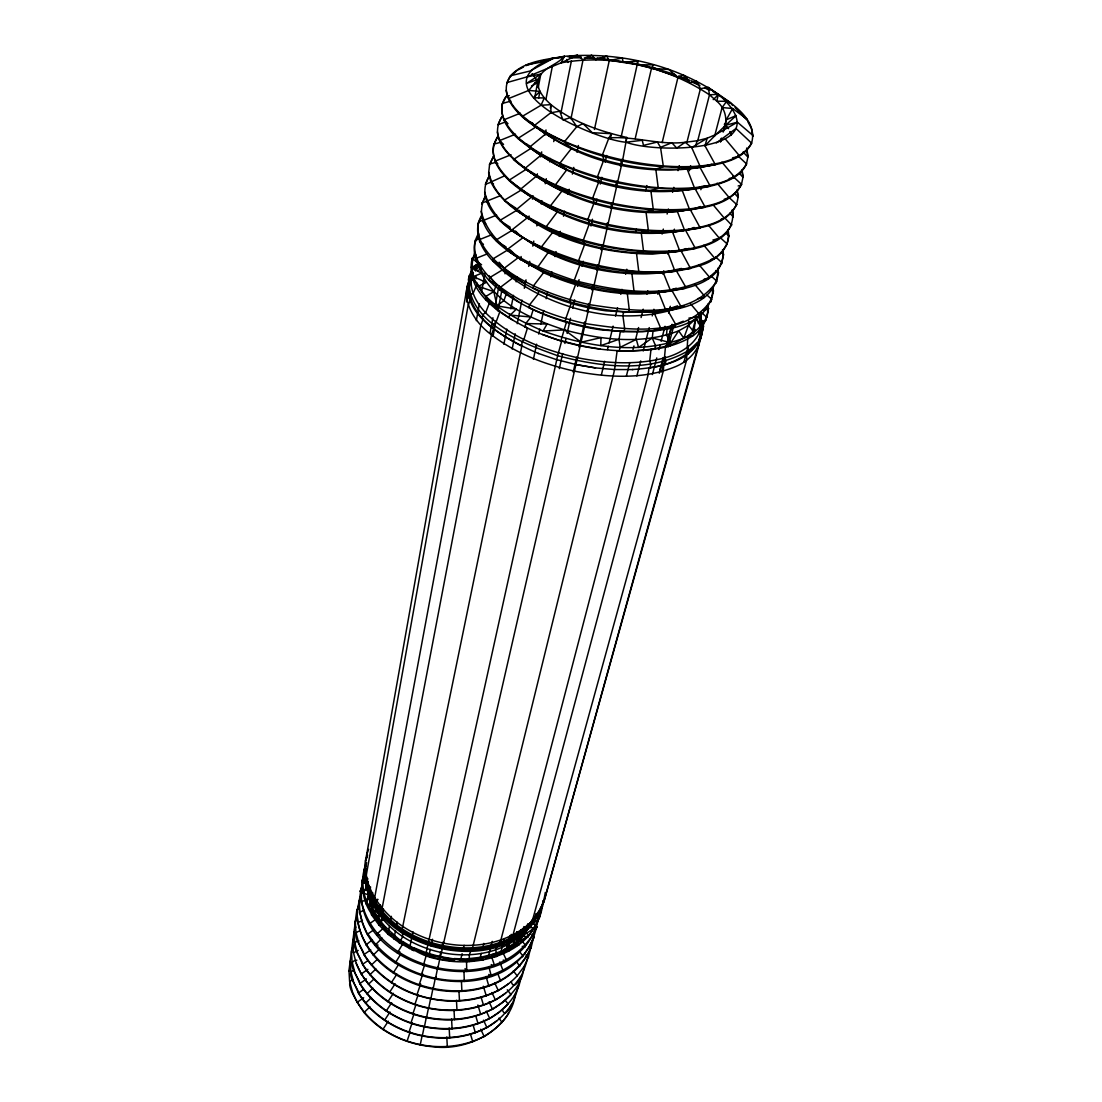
<?xml version="1.0" encoding="UTF-8"?>
<svg xmlns="http://www.w3.org/2000/svg" width="1102" height="1102" viewBox="0 0 1102 1102"><rect width="100%" height="100%" fill="white"/><g stroke="black" fill="none" stroke-linecap="round" stroke-linejoin="round"><path stroke-width="1.5" d="M747.735 121.495L751.399 128.411L752.886 136.386L753.079 135.601L737.445 122.239L715.267 134.747L707.14 138.232L705.005 145.836L715.377 164.763C653.1 173.51 587.49 158.481 533.974 125.807L550.848 112.707L550.986 104.649C543.947 98.243 536.178 89.62 538.189 79.33C542.446 67.539 556.73 65.321 564.403 56.354C617.726 51.629 673.818 64.205 718.408 94.276C734.428 105.158 758.424 121.275 751.344 143.866C741.357 161.581 718.697 164.102 700.569 167.27C642.824 175.08 581.14 160.313 533.974 125.807C518.574 115.614 496.961 95.295 510.57 75.721C524.29 60.954 545.738 59.632 564.403 56.354L561.138 62.828L526.963 76.906L506.879 82.609L506.7 83.408L510.57 75.721L529.966 71.051L552.873 58.571L564.403 56.354M545.297 892.427C530.048 993.77 343.053 953.313 366.594 855.069L467.193 286.644L469.548 281.23L468.336 280.183L469.025 276.271L472.868 268.075L476.133 264.452M364.211 874.396C335.683 972.363 524.345 1014.515 539.512 913.227M366.594 862.384C357.819 883.597 362.723 912.304 383.372 924.771C399.268 940.447 416.639 956.123 439.657 959.387C479.714 968.63 537.487 952.032 541.881 904.714M536.385 924.523L536.288 927.581L536.591 926.52C516.273 1022.89 337.157 981.868 361.842 886.283M523.905 926.589L520.323 941.204M701.451 319.663C702.704 340.546 682.303 353.356 664.451 357.957C635.992 365.313 606.045 363.398 577.476 357.723C544.099 350.064 510.364 337.295 485.61 312.803C475.94 302.403 467.11 287.002 473.254 272.704M521.108 929.84L520.764 939.111M517.775 943.023L516.659 932.223M517.885 942.651L516.769 931.851M698.241 316.618C703.42 325.655 699.123 335.531 698.957 345.05L543.796 902.139C509.868 981.138 366.814 950.682 365.175 865.676M701.313 315.241L699.853 321.867L699.426 332.763L701.795 334.884C692.497 362.778 657.605 367.765 632.19 369.556M474.769 252.881C459.534 293.132 514 318.244 543.066 331.027C587.559 346.772 638.471 355.409 683.805 338.149L688.475 325.352L688.722 321.013M552.873 58.571C472.606 87.223 596.774 140.491 626.115 142.213C656.448 154.087 784.61 152.475 718.408 94.276L709.495 94.827C666.682 66.451 611.885 53.764 561.138 62.828L577.407 55.196L583.068 59.77L570.946 118.796M509.262 95.667L506.19 96.384C495.321 110.434 506.314 128.741 517.912 138.425C541.509 158.302 569.224 173.069 599.006 181.21C635.083 191.445 673.446 194.448 710.253 186.183C724 182.822 740.296 177.904 746.495 163.867L737.858 155.809M493.682 144.913L497.636 136.758C481.849 161.705 512.182 185.811 531.687 196.9L515.777 210.083C563.494 241.944 622.85 255.595 679.81 251.091L672.537 232.054C695.031 228.252 724.992 227.866 736.632 204.49L729.331 197.74M475.788 270.775L476.326 265.665L474.48 269.88M481.918 214.918C469.232 235.373 487.125 258.598 503.724 270.403C533.823 292.154 569.376 305.819 606.128 310.847C640.262 312.844 717.939 319.139 717.981 268.185M478.64 233.362C465.926 254.08 482.993 277.842 499.991 289.978C529.966 311.894 565.794 324.952 602.45 330.063C637.672 332.184 710.156 338.121 713.159 287.732M469.548 281.23C464.617 312.968 497.732 333.396 521.811 346.193L401.5 932.499L402.657 931.989C443.211 958.547 512.54 959.883 537.914 912.249M476.133 255.058L472.207 258.295C464.245 292.691 501.548 314.965 527.445 328.065L523.877 339.526L522.004 341.909L521.811 346.193M368.164 881.324C365.85 892.785 373.055 903.323 371.484 914.756L378.923 924.991L388.303 934.427L399.406 942.775L402.519 941.356L425.579 955.338L440.332 956.646L469.232 961.454L469.342 954.635L471.146 950.282L471.739 951.26L613.043 376.113C615.302 367.82 615.756 359.762 617.189 350.725C643.113 351.345 670.953 350.133 693.337 335.504L695.706 318.809L697.222 316.343M703.338 323.065C703.641 351.001 672.867 365.037 648.913 367.93L648.196 374.418L500.804 940.309L499.426 942.816L499.247 946.287L497.98 945.433L495.514 949.883C440.373 968.506 364.514 933.311 364.5 869.464M370.534 886.876L369.308 896.408L370.148 906.078M369.514 897.965L370.327 891.642M369.707 905.844L370.699 898.116L368.054 896.505M351.566 950.943L353.081 946.342M352.86 940.888L354.348 936.631M356.414 918.31L355.354 921.561L356.373 918.696M358.742 905.403L356.649 911.547L358.687 905.789M368.66 885.182C367.2 897.882 371.512 910.913 378.757 921.286M515.378 994.004C511.204 1028.634 468.584 1051.308 433.802 1046.845C407.341 1044.737 381.237 1033.042 364.032 1012.49C361.539 1008.289 342.295 981.896 352.764 979.898M511.562 1004.266C490.555 1038.043 444.161 1044.489 408.897 1032.381C388.496 1025.232 369.762 1012.049 358.563 993.288C358.591 988.398 344.279 972.267 354.017 970.407M514.579 995.078C493.393 1029.158 446.379 1035.384 410.839 1023.235C390.232 1016.03 371.291 1002.765 359.927 983.838C359.624 978.108 344.306 961.509 356.869 960.159M358.178 950.461L353.384 952.831L352.709 941.618M520.723 976.358C498.848 1010.975 451.035 1016.926 414.807 1004.611C393.786 997.282 374.391 983.879 362.696 964.622C362.517 959.139 347.089 942.417 358.963 940.874M513.325 970.903L517.169 975.849C488.475 1006.443 439.45 1006.884 403.511 989.692C387.642 981.73 373.426 970.104 364.101 954.855C363.908 949.332 348.328 932.512 360.285 930.956M366.443 863.128L365.644 869.12L366.47 879.933L365.341 880.415L364.941 882.688L366.952 883.391C371.016 903.943 385.548 920.693 402.657 931.989L402.588 936.796L399.406 942.775L413.98 950.792M355.216 922.181L356.704 911.161M348.921 970.903L355.409 921.176M370.699 898.116L372.683 892.648M373.922 896.849L372.283 899.935L373.867 897.248M357.227 1002.627L352.433 991.855L349.651 981.193M358.563 993.288L353.714 982.447L350.904 971.716M359.927 983.838L355.009 972.942L352.158 962.142M517.637 985.767C479.618 1042.216 380.094 1024.433 356.332 963.313M362.696 964.622L357.654 953.588L354.72 942.665M364.101 954.855L359.004 943.739L356.029 932.747M542.349 334.402L561.634 341.193L557.64 355.698L425.579 955.338L439.946 959.181L622.699 159.997L626.804 137.474C599.929 131.234 572.778 122.143 550.986 104.649L540.999 105.255L522.692 116.137L522.513 116.964L545.586 134.003L529.318 147.379C578.027 178.276 637.3 191.844 694.659 188.47L687.18 169.129L699.77 166.912L699.977 166.085L691.698 147.572L685.155 142.282C659.437 145.492 634.449 135.849 608.896 137.943L602.381 154.955L603.882 159.666L597.463 176.816L599.006 181.21L592.614 198.319L594.212 202.424L587.848 219.477L589.501 223.293L582.986 241.104L584.859 243.845C615.605 252.633 648.072 255.719 679.81 251.091M621.129 136.992L638.003 60.954L623.264 62.263L622.231 58.02L609.282 60.5L594.433 129.471M378.936 914.867L375.713 910.596M411.941 949.814L414.214 947.913L426.929 953.051L440.332 956.646L439.946 959.181L454.63 961.233L454.024 958.561L483.351 959.828L480.816 957.266L467.647 958.768L466.532 961.467L466.766 971.523L465.058 968.575M438.059 966.509L437.632 969.292L439.657 959.387M364.032 1012.49L369.969 1006.829M365.451 1003.219L371.429 997.53M366.897 993.839L372.903 988.122M368.357 984.348L374.391 978.617M369.831 974.76L375.906 968.989M371.319 965.049L377.435 959.25M435.745 976.689L435.345 979.279L437.687 967.721M521.163 259.617L544.016 272.07L533.437 285.886L533.01 287.966L538.919 291.217L537.969 294.262L529.566 304.855L529.001 307.596L533.148 309.731L530.875 317.045L525.75 323.533L525.062 326.908C554.416 341.179 586.663 349.334 619.296 350.698L620.109 347.35L619.048 339.292L620.288 331.702L642.562 331.688L659.712 330.201L660.415 327.501L654.877 314.566L655.222 311.439L668.859 308.808L680.113 307.913L680.65 305.874L671.807 290.349C628.787 299.413 583.537 290.46 543.837 272.814C518.739 258.075 467.193 233.486 485.238 196.197M360.313 890.595L360.12 891.697L362.159 885.939M366.36 873.059L363.701 871.434L364.032 869.561L366.87 868.982M466.807 302.072L471.022 278.393L473.337 273.103L472.166 271.96C452.44 312.968 508.862 340.821 538.726 353.59M362.462 920.583L357.819 922.539C373.633 995.891 498.875 1019.336 531.288 947.031C498.132 1023.868 358.963 994.114 357.048 911.588M359.472 913.282L358.88 901.229M361.277 903.199L360.726 890.774M532.514 919.467L531.095 921.644L536.963 926.672C503.903 999.018 377.986 975.077 361.539 901.712L369.032 898.543L368.523 894.879L363.095 893.006L362.613 880.181M480.265 267.414L481.56 273.296L473.254 276.602L472.662 279.936L477.386 283.214L473.047 293.545L470.017 294.757L469.3 298.697L470.526 299.537L468.143 305.226L366.016 876.627C383.524 943.849 483.144 968.162 532.321 920.873L686.505 360.34L686.849 354.114L688.268 353.935L689.329 350.064L697.001 342.929M382.849 1029.516L388.276 1021.196M384.502 1020.383L389.956 1012.008M386.168 1011.126L391.651 1002.724M387.849 1001.773L393.359 993.329M389.557 992.296L395.095 983.824M391.279 982.722L396.858 974.209M476.312 320.627L479.411 303.725M481.574 291.892L484.99 273.31M365.878 944.993L372.38 939.786M367.724 935.033L362.696 923.187L359.665 912.181L364.211 910.266M369.597 924.95L369.873 923.476L376.801 918.586L376.416 915.211L371.429 905.155L366.181 903.998L368.523 894.879M378.262 921.465L379.543 914.701M380.19 911.313L381.14 906.243M490.018 332.983L492.911 317.762M494.839 307.61L499.013 285.638M534.663 97.926L538.189 79.33L526.522 83.408L540.807 74.082L538.231 87.595M373.165 955.2L379.157 949.249M380.851 922.305L383.441 908.806M493.049 336.289L495.955 321.095M497.897 310.957L502.099 289M505.005 273.806L505.653 270.431M538.63 98.174L539.925 91.411L528.726 90.419L508.587 98.56L510.915 101.343M545.903 99.483L552.46 65.748M388.069 933.229L389.392 926.479M390.067 923.104L391.389 916.354M503.876 344.279L506.865 329.085M509.179 317.28L509.84 313.905M510.846 308.835L513.491 295.336M516.149 281.837L517.141 276.767M520.461 259.893L521.122 256.518M528.423 219.394L529.098 216.02M532.404 199.145L533.079 195.77M536.729 177.202L537.39 173.827M540.71 156.952L541.702 151.897M545.022 135.023L546.013 129.953M550.325 108.024L550.986 104.649M393.841 939.042L395.535 930.611M396.21 927.237L397.23 922.181M512.154 348.976L515.199 333.796M517.224 323.685L521.949 300.088M524.318 288.283L526.012 279.853M528.712 266.367L529.731 261.312M532.776 246.132L533.781 241.076M536.826 225.91L537.5 222.535M541.22 203.994L541.895 200.619M545.27 183.758L546.289 178.703M549.664 161.842L550.353 158.468M553.727 141.607L554.747 136.552M433.196 987.296L430.854 998.894M435.428 977.57L433.086 989.155M560.904 113.148L571.428 60.83M422.204 1035.205L420.22 1044.999M424.284 1026.155L422.3 1035.99M426.391 1017.008L424.408 1026.885M428.526 1007.751L426.529 1017.669M430.689 998.384L428.678 1008.344M393.262 972.914L398.731 964.319M395.287 962.983L400.646 954.304M746.302 164.653L748.065 156.236L746.633 148.095M518.546 210.95C555.518 241.724 605.301 253.529 652.577 254.121C679.176 250.912 736.535 250.443 732.637 210.496M736.439 205.261L738.285 196.542L737.197 189.778M409.476 948.574L413.016 931.741M533.409 359.321L536.605 344.168M538.726 334.071L539.787 329.016M540.848 323.974L543.685 310.502M546.165 298.711L547.584 291.989M550.766 276.836L551.827 271.781M555.022 256.628L556.083 251.573M559.265 236.42L560.326 231.379M563.521 216.226L564.582 211.171M568.122 194.338L569.183 189.282M572.365 174.13L573.784 167.394M576.98 152.241L578.385 145.519M515.529 231.117L522.61 237.977L507.774 249.121L507.512 250.526C547.033 278.407 594.956 294.289 643.527 293.242C670.732 291.603 725.447 289 723.064 249.865M491.657 181.94L485.335 184.337L489.329 175.907C473.819 201.253 502.099 226.309 522.775 237.219C549.843 256.353 582.269 266.491 614.792 271.423C644.422 274.949 675.374 274.095 703.792 264.328C717.622 259.301 732.031 245.718 727.954 229.781M489.481 164.777L493.448 156.484L490.238 163.261M506.19 96.384L502.292 104.235M716.204 283.118L718.559 272.662L715.901 270.5M406.969 1041.418L410.178 1031.968M408.897 1032.381L412.12 1022.89M410.839 1023.235L414.077 1013.688M412.809 1013.978L416.06 1004.404M414.807 1004.611L418.071 994.996M416.832 995.134L420.647 983.921M708.035 304.014C709.426 316.081 703.324 328.52 693.337 335.504C683.212 336.275 675.691 344.83 665.498 346.303C649.725 350.353 633.402 351.304 617.189 350.725M707.071 305.819L708.572 308.574L705.803 320.462L699.853 321.867M710.969 301.934L713.531 290.749L711.148 288.82M418.967 985.367L422.741 974.168M423.347 965.462L426.929 953.051L425.579 955.338M584.377 57.855L600.287 58.847L606.651 56.05L609.282 60.5M428.816 956.054L430.317 949.332M431.061 945.984L432.549 939.262M559.306 368.647L562.667 353.535M564.899 343.466L566.015 338.438M567.144 333.396L570.492 318.299M572.737 308.229L574.597 299.827M577.572 286.41L579.073 279.688M582.049 266.271L583.165 261.229M591.003 225.993L592.49 219.27M595.851 204.173L596.967 199.131M600.314 184.034L601.816 177.312M605.163 162.214L606.651 155.492M610.384 138.714L611.5 133.686L592.311 132.695L582.999 123.631L576.842 126.62L564.623 141.511L564.444 142.351L571.676 148.191L559.83 163.289L559.651 164.115L566.883 169.653L554.94 185.522C590.824 207.204 635.813 213.705 677.344 211.405C699.77 207.755 729.676 207.272 741.522 184.337L732.94 176.375M439.615 957.156L440.759 952.128M441.53 948.767L443.059 942.058M573.219 372.145L576.663 357.062M578.963 347.006L584.694 321.853M586.994 311.797L588.909 303.422M591.967 290.005L593.124 284.977M596.568 269.894L597.711 264.866M601.155 249.782L602.312 244.754M606.141 227.99L607.285 222.962M610.728 207.879L611.872 202.851M615.701 186.086L616.858 181.059M620.302 165.961L621.831 159.267M625.66 142.502L626.804 137.474M689.315 79.95L689.136 80.708L654.836 68.999L655.015 68.241L636.86 63.778L597.27 57.896M635.179 138.687L651.475 68.352L653.638 64.798L637.424 64.894M514.152 230.841C558.494 266.918 620.454 280.569 676.38 270.761L685.678 287.016L685.32 288.38L658.555 292.099L665.264 308.835L664.74 310.888C619.82 315.888 573.935 306.645 533.01 287.966M705.404 185.77L695.624 188.47L695.431 189.268L705.211 207.259L677.344 211.405L684.686 230.552C627.396 238.721 567.089 223.362 520.213 189.516L536.247 176.265C517.981 163.385 485.803 142.805 501.878 116.729L497.952 124.733L506.025 121.757M718.408 94.276L716.782 101.177C726.025 108.96 728.229 121.344 723.146 132.075M713.201 99.621L718.559 94.579L708.269 87.402L700.431 88.656L686.987 142.034M732.651 105.475L730.433 102.624L713.035 91.535M531.095 947.734L533.781 936.631M542.143 908.076L542.928 900.692M460.498 960.393L462.11 953.698M462.909 950.351L464.121 945.337M601.43 374.666L604.64 361.277M607.464 349.568L608.276 346.221M609.075 342.874L613.098 326.137M615.522 316.095L617.533 307.733M620.757 294.344L621.955 289.316M625.578 274.26L626.79 269.232M635.647 232.426L636.46 229.078M645.717 190.577L646.929 185.563M521.232 976.606L519.001 985.739L514.469 995.423M524.318 967.212L522.086 976.386L517.527 986.125M527.679 956.591C528.023 960.792 515.35 996.18 511.232 981.634M662.15 142.654L677.964 77.402L683.171 74.867L686.863 77.925M518.174 985.904C518.229 990.147 506.176 1023.551 502.278 1009.473M733.326 216.97L729.841 213.196M726.879 244.616L728.794 235.608L726.149 233.431M731.632 225.083L724.565 217.659M751.344 143.866L751.536 143.067L736.012 128.507L716.314 142.957M461.903 991.318L461.421 981.124M464.314 981.469L463.956 971.261M526.536 926.713L525.778 929.785L527.789 923.807M479.59 960.117L481.257 953.437M482.097 950.103L483.778 943.422M626.418 375.947L629.779 362.599M632.713 350.918L633.967 345.904M635.647 339.223L638.581 327.542M641.102 317.528L643.196 309.18M646.97 294.165L647.811 290.832M662.082 234.079L663.335 229.078M667.109 214.05L668.377 209.049M672.564 192.354L673.832 187.34M678.019 170.658L679.287 165.644M488.393 956.398L492.222 941.383M636.873 375.947L640.703 360.933M643.265 350.932L649.243 327.583M652.232 315.902L653.927 309.235M657.77 294.22L658.624 290.887M662.894 274.205L663.748 270.872M668.019 254.19L668.873 250.857M673.556 232.508L674.41 229.175M689.342 170.782L690.623 165.782M695.748 145.767L697.029 140.767L707.14 138.232L691.698 147.572M697.538 141.483L709.495 94.827L708.269 87.402M488.861 986.194L486.065 976.496M535.82 914.743C529.07 932.209 512.761 943.987 495.514 949.883L497.085 954.594L496.603 956.44L480.816 957.266L493.2 954.098L519.166 944.8L514.276 943.257L504.44 949.387L496.603 956.44L493.2 954.098L491.671 956.867L485.583 958.423M714.688 135.863L722.099 107.555L726.604 101.356L716.782 101.177L709.495 94.827M500.391 954.153L504.33 939.166M652.384 374.57L656.751 357.916M658.927 349.596L660.236 344.595M661.117 341.262L665.043 326.275M668.542 312.954L670.292 306.287M700.858 189.709L701.74 186.376M447.329 1046.9L446.792 1036.954M449.699 1037.932L449.161 1027.946M452.109 1028.869L451.558 1018.827M454.547 1019.694L453.983 1009.611M456.999 1010.41L456.448 1000.285M459.493 1001.029L458.928 990.85M506.479 949.332L507.802 944.345M508.683 941.025L510.006 936.039M659.754 370.851L663.28 357.544M666.366 345.904L672.096 324.305M720.543 141.442L721.424 138.122M723.628 129.802L726.259 119.829L732.623 108.492L747.197 119.333L747.004 120.118L735.062 107.555M506.741 948.684L510.267 935.378M659.244 373.234L663.211 358.26M666.297 346.62L672.027 324.994M720.501 142.048L721.383 138.728M661.531 371.829L665.498 356.896M668.143 346.937L673.873 325.365M500.735 981.097L497.594 973.286M503.338 971.303L499.771 962.018M683.832 362.365L688.392 345.766M692.483 330.82L696.12 317.541L698.627 323.864M519.758 966.564L516.81 961.812M522.444 956.798L529.47 946.728L534.112 936.907L531.729 934.882M506.892 949.635C516.411 944.731 522.83 936.094 528.822 927.54L534.677 927.953L522.472 935.915L514.276 943.257L527.899 936.92C533.864 927.374 541.234 917.814 542.322 905.94L541.812 907.772M533.809 937.981L534.112 936.907M536.564 928.118L536.963 926.672M721.534 264.012L723.67 254.3L721.135 252.22M472.758 1041.762L470.389 1033.855M475.403 1032.794L473.02 1024.846M478.075 1023.717L475.678 1015.741M480.789 1014.543L477.869 1004.983M483.53 1005.272L481.092 997.2M486.299 995.877L483.337 986.221M483.985 1036.734C493.503 1030.701 502.636 1023.276 508.573 1013.372M486.753 1027.739L496.795 1020.879M489.536 1018.647L499.688 1011.76L508.063 1003.95L505.226 1000.299M492.36 1009.46L502.608 1002.544L511.066 994.693L507.264 989.789M495.225 1000.161L505.57 993.219M498.104 990.753L508.559 983.783M502.057 1022.504L499.013 1018.096M517.169 975.849L523.849 966.853M530.847 946.99L528.354 957.39L525.957 954.883M370.272 905.761L372.338 899.549M424.876 964.291L421.143 975.477L422.507 973.135M354.624 929.661L355.629 926.81M354.582 930.033L355.574 927.181M360.01 896.629L356.91 912.304L357.682 923.256M364.459 874.437L361.897 881.614L362.159 880.14L368.04 878.941M367.462 854.56L365.52 861.13L367.586 855.4M363.701 871.434L366.263 864.257M366.594 855.069L368.66 849.339M638.003 60.954L636.694 64.536L600.287 58.847M472.868 268.075L475.761 267.51L476.959 264.755M540.999 105.255L544.319 97.968L533.575 97.761L539.925 91.411M473.281 272.841L472.028 275.514L469.025 276.271C465.085 322.335 522.651 343.094 557.64 355.698C600.094 366.773 649.836 373.785 689.329 350.064L687.221 347.557L687.855 336.234L695.224 329.484M473.337 273.103C457.096 294.633 472.648 321.233 491.451 334.76C515.667 353.466 544.856 364.514 574.5 371.14C607.932 377.573 644.064 379.846 676.132 366.401C690.417 360.258 702.442 346.744 701.065 330.407L702.608 329.953L703.682 326.137L701.285 324.236L700.335 315.255M523.726 967.212L528.478 957.018M471.615 261.587L474.177 256.174M541.22 906.464L537.253 914.756L530.53 923.6L531.302 924.592L530.682 926.823L528.671 926.451L525.489 931.314L528.409 935.088L519.662 942.968L509.138 949.538L491.671 956.867L494.371 965.008L493.999 966.468L491.244 964.553M542.763 905.844C510.474 974.898 395.59 955.462 368.467 891.408M474.962 242.715L478.805 234.685M522.444 937.223L526.646 928.463M531.095 921.644L526.756 930.68L520.488 938.932L525.558 945.461L525.158 946.907L522.224 946.356M532.486 919.894L528.822 927.54L539.333 918.145L539.842 916.313L537.583 914.371M478.351 223.541L482.194 215.62M485.638 196.266L481.794 204.077L482.042 202.699L486.864 201.432M363.095 893.006L367.724 884.63L362.282 882.055L366.773 877.151M372.683 914.316L374.239 911.657M370.947 909.646L377.766 899.232M370.892 910.032L377.71 899.618M608.896 137.943L611.5 133.686M731.811 224.34C719.647 246.986 690.086 248.336 667.798 252.372L675.003 271.312C618.181 276.175 558.797 262.51 511.397 230.332L527.032 217.989L518.711 210.179M736.632 204.49C726.81 222.976 703.723 227.026 684.865 229.753C652.232 232.784 619.324 228.169 587.848 219.477C559.609 210.923 531.398 199.366 509.096 179.516C499.785 170.411 490.486 157.944 493.848 144.142L500.115 142.434M541.881 905.086L543.796 902.139L700.858 336.262L700.045 328.561M741.522 184.337C731.59 202.616 708.545 206.253 689.824 208.87C664.051 211.143 638.099 208.526 612.822 203.347C581.884 196.376 551.303 185.715 524.91 167.821C512.829 158.729 499.895 147.709 497.36 131.964M746.495 163.867C736.453 181.913 713.435 185.136 694.852 187.657C662.054 190.247 629.077 185.467 597.463 176.816C569.128 168.317 540.82 157.035 518.092 137.612C508.89 128.906 499.22 116.977 502.457 103.436L510.433 101.205M402.478 944.345L397.34 952.941L399.861 951.756M751.536 143.067C741.37 160.878 718.408 163.675 699.977 166.085C674.066 168 648.072 165.217 622.699 159.997C591.65 152.985 560.932 142.502 534.153 124.981C522.169 116.206 509.014 105.751 506.176 90.281M726.259 119.829L736.288 115.503C725.405 125.352 715.088 135.16 705.005 145.836M519.579 941.149L521.59 938.505M528.726 90.419L538.189 79.33M375.851 918.421L378.992 914.495M374.184 912.043L380.424 904.907M475.485 270.693L479.769 265.899M475.761 267.51L477.882 265.141M474.342 269.535L478.695 264.687M478.213 264.921L471.243 267.166L481.56 273.296C496.974 305.061 532.872 319.428 564.472 329.897C601.361 339.871 642.177 344.981 678.667 330.834L683.805 338.149L694.232 332.225L701.919 325.186L706.713 317.224L701.327 312.376M510.405 76.506L516.934 70.542M503.256 960.09L505.983 961.385L506.369 959.938L502.732 952.211L504.44 949.387L508.642 951.37L509.138 949.538L507.044 945.075L509.785 940.516L511.342 941.246L511.397 937.843L512.94 935.281L663.266 371.14L663.845 364.721L664.988 364.679L666.035 360.767L664.451 357.957L665.498 346.303L669.947 346.056L670.829 342.75L678.667 330.834L688.475 325.352L695.706 318.809L701.919 325.186L700.431 312.94M383.648 928.008L377.256 933.697L376.98 935.185L379.873 935.006M382.05 938.091L375.052 945.254L378.014 945.061M556.772 359.679L576.002 364.555L595.493 367.875M363.756 989.279L358.618 992.93C384.226 1034.626 443.734 1049.669 486.85 1027.395L483.502 1020.204M363.66 997.737L357.268 1002.269C382.49 1043.649 441.461 1058.581 484.095 1036.39L480.761 1029.227M373.537 929.978L367.93 933.931C399.571 983.356 479.604 998.054 522.734 955.723L519.662 951.756M370.713 949.841L364.156 954.484C391.417 997.475 453.06 1012.931 498.228 990.395L494.784 983.067M367.972 960.558L362.737 964.25C389.585 1006.939 450.69 1022.284 495.335 999.803L491.919 992.503M367.848 969.333L361.346 973.92C387.78 1016.278 448.349 1031.513 492.47 1009.115L489.081 1001.842M366.429 978.907L359.982 983.48C385.989 1025.507 446.034 1040.646 489.646 1018.303L486.271 1011.085M477.552 271.078L481.395 268.406M684.342 305.75C625.468 329.002 549.595 310.268 502.14 270.073L489.66 277.635L489.164 280.363L496.479 284.688L506.479 293.531L518.794 301.962M512.953 229.822L496.713 239.63L496.451 241.021L506.066 246.972M508.642 249.41L493.159 258.777L492.787 260.843L503.256 267.18L512.981 275.665L524.965 283.751M517.334 209.945L500.391 220.138L500.225 220.896L510.254 227.26M698.723 207.782C640.014 221.337 573.922 205.881 526.288 169.226L508.931 180.315L531.687 196.9M706.837 186.114C647.177 200.853 579.776 185.067 530.875 148.384L513.394 159.528C528.244 171.94 544.663 182.505 562.158 190.784L550.477 205.798L550.297 206.597L557.516 211.584L545.724 227.343L552.942 232.054L584.859 243.845L578.55 260.816L580.286 264.067L574.211 280.445L573.908 281.85L575.781 283.999L569.982 299.703L569.514 301.783L571.139 303.408L565.794 318.657L565.202 321.398L566.359 322.404L560.946 340.697L580.341 345.601L599.984 348.962M534.236 83.821L538.12 81.658L532.101 73.641M531.467 86.052L537.955 82.43L534.745 82.981M683.336 321.192L667.165 327.666L653.1 330.476L652.26 337.983L655.621 345.89L654.753 349.21L650.993 349.306L649.684 361.084L650.91 363.991L649.877 367.916L648.913 367.93M583.068 59.77L591.595 55.1L595.783 59.66L606.651 56.05M518.243 69.839L523.464 67.029M620.109 347.35L636.295 339.402L638.568 347.447L652.26 337.983L670.829 342.75L666.503 335.104L667.165 327.666L674.989 327.142L675.705 324.456L668.583 311.907L668.859 308.808L677.606 305.86M366.952 878.831L367.751 889.286L363.426 891.132C377.049 946.604 446.227 970.931 497.085 954.594M529.001 307.596C558.769 321.564 591.209 329.526 623.994 331.537L624.669 328.823L622.905 315.654L623.429 312.486L628.787 312.073L629.283 310.006L627.258 292.98L633.65 292.278L633.981 290.887L631.832 273.131L638.568 272.166L638.747 271.395L636.474 252.964L643.32 251.766L643.499 250.98L641.199 232.481L648.141 231.034L648.334 230.235L645.992 211.68L653.045 209.972L653.238 209.16L650.855 190.536L658.032 188.58L658.211 187.753L655.8 169.074L663.087 166.829L663.28 165.989L660.525 147.351L671.821 142.723L676.738 148.081L685.155 142.282L697.029 140.767M520.323 113.189L504.096 119.732L507.994 123.686M515.529 134.182L499.674 140.56L503.559 144.445M511.052 154.748L495.321 161.071L497.842 163.867M505.074 175.631L490.872 182.023C503.283 206.763 529.883 219.229 552.942 232.054L541.399 246.986L541.234 247.757L548.438 252.22L537.073 268.02C573.136 284.481 612.808 293.146 652.467 292.581M500.749 195.55L486.808 201.143L489.316 203.829M496.644 215.124L483.282 220.455L483.048 221.833L485.583 223.678M492.236 234.533L479.893 239.451L479.522 241.503L483.475 244.327M487.18 253.928L476.546 258.171L476.064 260.871L481.574 264.755M514.221 944.607L513.491 940.006L518.284 938.229M619.048 339.292L600.783 345.601L600.989 337.639L581.112 342.226L564.472 329.897L543.066 331.027L547.06 324.029L525.75 323.533M703.021 310.461L708.572 308.574M537.542 61.85L526.067 65.624L526.233 64.853L543.134 61.795M671.986 289.606L676.284 288.201M658.555 292.099L669.851 291.259L670.209 289.881L663.142 272.387L681.477 268.447M678.019 270.238L681.298 269.205M686.119 248.584L681.215 250.099L695.376 248.432L685.761 230.649L694.108 227.453M689.205 248.349L681.036 250.857L690.568 268.544L676.559 270.004M692.29 228.706C634.132 241.861 568.591 226.599 521.769 189.737L504.716 199.985L504.551 200.757L516.053 208.237M700.528 206.529L690.555 210.124L700.252 228.004C643.761 237.991 584.459 224.808 534.126 198.36M495.845 162.338L489.646 164.019L488.641 173.097L490.872 182.023L493.544 184.006M738.147 185.963L741.329 185.122L743.134 176.54L742.018 169.901M711.975 164.239L700.569 167.27L700.39 168.083L710.253 186.183L695.624 188.47M711.782 165.052C650.566 179.006 577.751 163.427 530.241 121.73M483.31 220.304L478.709 221.502C474.356 240.994 490.142 257.248 504.124 268.323C529.373 286.878 559.334 297.843 589.708 304.675C629.586 310.64 690.651 320.586 716.768 281.12L710.776 275.679M479.962 238.858L475.43 240.029C471.022 259.535 486.519 276.023 500.515 287.236C525.475 305.833 555.215 316.825 585.382 323.589C625.702 329.567 685.458 339.14 711.699 299.317L706.974 295.033M475.499 257.441L472.207 258.295L477.138 262.414M482.538 959.208L466.532 961.467M724.909 125.421L737.445 122.239M699.191 339.072L700.72 338.713L702.608 329.953L701.616 320.737L699.095 314.442M526.963 76.906L540.807 74.082M732.568 157.806L739.125 156.47L739.318 155.657L725.364 139.017M729.152 178.538L734.015 177.587L734.207 176.788L721.934 162.159M540.917 61.202L551.055 59.246L551.22 58.475L563.039 57.428M724.179 199.283L729.18 197.589L717.099 183.18M720.873 219.408L724.234 218.072L713.325 205.068M567.985 56.849L577.407 55.196M712.884 240.057L719.358 238.225L708.545 225.318M711.272 259.314L714.385 258.805L722.306 251.435L727.058 243.873L719.868 237.274M550.848 112.707L559.816 111.261L562.902 119.898L570.56 117.652L576.842 126.62M694.659 188.47L682.221 190.439L689.632 209.669C632.41 213.43 573.109 199.848 524.731 168.62L540.875 155.299L517.912 138.425L535.544 127.212L532.542 123.107M704.123 279.205L709.041 278.434L709.413 277.07L717.14 270.334L721.906 262.662L715.625 256.945M697.58 298.67L703.723 297.76L704.274 295.735L694.646 284.261M688.874 318.134L698.489 316.784L699.219 314.125L690.789 304.083M626.115 142.213L642.246 140.285L643.485 145.381L657.398 142.048L660.525 147.351M679.989 250.319C634.229 254.521 587.765 245.03 545.903 226.557C522.885 214.697 494.412 200.123 488.806 172.339M399.406 942.775L392.147 933.559L388.303 934.427L383.372 924.771L378.923 924.991L379.281 923.118L382.973 919.839L382.532 914.619L380.879 914.701L382.284 911.561L382.036 908.64L491.451 334.76L493.668 328.671L492.704 328.176L493.462 324.195L496.01 322.266L500.032 311.205L489.798 301.976L482.194 292.567L478.075 284.55M533.216 918.379L539.333 918.145L537.445 913.406M569.555 57.869L581.126 57.772M571.373 57.084L581.291 57.015M614.117 369.556L632.961 369.569M586.126 57.194L594.088 57.69M651.475 68.352L668.804 69.467L677.964 77.402M722.099 107.555L732.623 108.492M614.654 369.556L595.19 367.889L575.947 364.61M530.875 317.045L510.254 315.062L516.356 309.152L496.961 305.86L493.82 291.589L496.479 284.688L489.054 275.652M522.472 935.915L527.899 936.92M639.986 65.349L654.836 68.999M655.015 68.241L675.65 74.812M440.332 956.646L454.63 961.233M538.313 353.411L556.951 359.789M678.694 75.955L687.8 79.385M473.254 276.602L486.313 282.401L478.268 286.368L493.82 291.589L486.216 296.204L485.596 299.565L489.798 301.976L485.61 312.803L482.828 314.497L482.097 318.464L483.172 319.084L480.871 325.035L374.528 898.392L374.873 901.436L373.399 904.453L375.231 904.632L375.837 910.073L371.842 912.883L371.484 914.756L376.416 915.211L383.372 924.771M690.858 80.653L698.572 84.165M692.221 82.113L699.935 85.625M525.062 326.908L527.445 328.065M706.12 87.733L710.267 90.006M704.564 87.733L708.71 90.02M715.611 93.822L718.38 95.351M726.287 100.709L730.24 103.395M512.692 319.979L496.327 309.221L496.961 305.86L503.903 300.584L506.479 293.531L499.991 289.978L500.515 287.236L511.907 278.613L512.981 275.665L503.724 270.403L504.124 268.323L518.257 257.661L510.006 249.699M535.82 913.751L539.443 916.285M488.723 974.485L491.409 976.386L488.82 966.647M393.552 937.623L401.197 943.381M734.607 193.47L738.092 197.299L737.018 190.536M739.428 173.427L742.955 177.312L742.114 172.325M743.092 152.021L747.872 157.021L746.729 150.492M511.039 251.476L514.648 254.562M384.722 929.082L391.196 935.584M528.946 145.354L531.054 147.585M526.66 143.921L530.875 148.384M524.194 166.953L526.288 169.226M683.171 74.867L689.838 82.815L696.423 80.887L700.431 88.656M703.834 245.264L714.564 258.061C672.84 280.252 622.368 271.863 578.55 260.816C542.831 248.308 495.487 232.921 484.618 192.065M699.123 264.811L709.413 277.07C668.115 299.62 617.767 291.507 574.211 280.445C538.589 268.006 491.506 252.179 481.147 211.295M688.475 325.352L694.232 332.225M499.11 262.248L503.256 267.18M495.9 262.607L502.14 270.073M724.551 123.796L728.56 128.672M724.358 124.581L727.375 128.231M467.647 958.768L469.232 961.454M730.02 131.551L731.48 134.43M729.841 132.336L731.287 135.215M361.304 974.292L356.277 963.685L353.439 952.459M566.827 59.412L567.998 62.47M511.893 935.488L513.491 940.006M511.245 934.344L512.843 938.863M508.394 943.601L509.964 948.092M508.284 943.973L509.854 948.45M475.761 275.679L476.408 278.696M513.38 940.364L514.097 944.965M732.238 209.793L733.106 215.537M727.775 230.511L728.615 236.338M367.751 889.286L366.126 872.715M722.499 249.727L722.898 252.675M712.429 290.349L712.801 293.366M707.14 307.224L707.663 311.797M355.271 921.795L355.974 933.132M353.976 931.769L354.665 943.037M351.442 951.37L352.117 962.501M350.202 960.999L350.849 972.088M348.976 970.545L349.61 981.551"/></g></svg>
